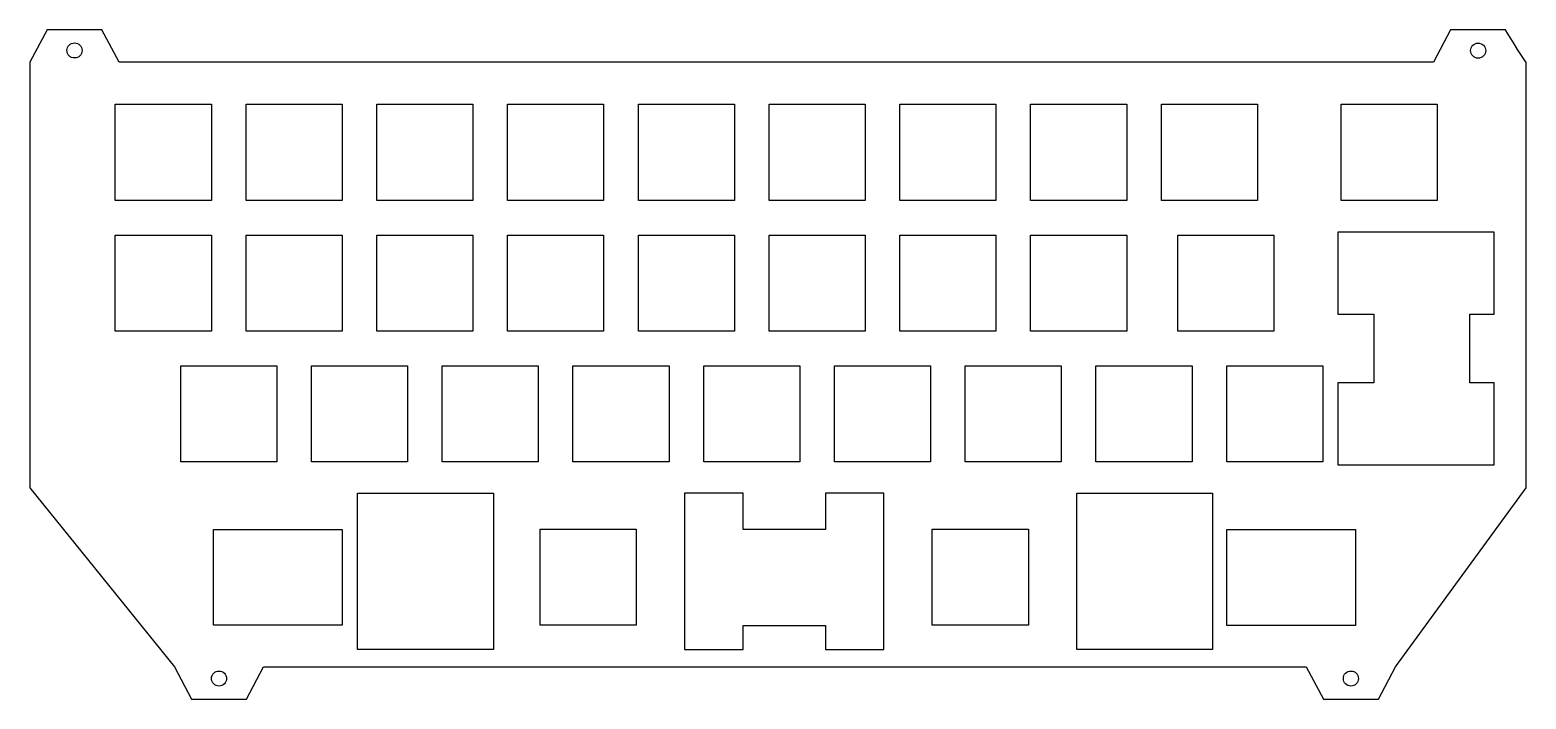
# Model space of a CAD drawing. Extents: x 1 to 219, y 0 to 98.
import ezdxf

# ---------------------------------------------------------------- set-up
doc = ezdxf.new("R2010")
doc.units = 0
doc.layers.add('Plate_Outline', color=7, linetype='CONTINUOUS')

msp = doc.modelspace()

# ---------------------------------------------------------------- linework, layer by layer
at = {"layer": 'Plate_Outline', "color": 3}
for points in [[(3.600004, 97.861184), (1.099898, 93.165107), (1.099951, 31.161145), (22.148895, 5.096072), (24.649001, 0.400192), (32.648894, 0.400251), (35.149, 5.096133), (187.054884, 5.096072), (189.554988, 0.400192), (197.554884, 0.400192), (200.054987, 5.096072), (219.072933, 31.158563), (219.072933, 93.134618)], [(216.088632, 97.861184), (208.073237, 97.861184), (205.588633, 93.165107), (14.100004, 93.165107), (11.599898, 97.861184), (3.600004, 97.861184)]]:
    msp.add_lwpolyline(points, dxfattribs=at)
for points in [[(7.59988, 95.973013)], [(212.088413, 95.942524)], [(13.53905, 87.029975), (27.536989, 87.029975), (27.536989, 73.032036), (13.53905, 73.032036)], [(32.589045, 87.029975), (46.586984, 87.029975), (46.586984, 73.032036), (32.589045, 73.032036)], [(51.639041, 87.029975), (65.63698, 87.029975), (65.63698, 73.032036), (51.639041, 73.032036)], [(70.689045, 87.029975), (84.686983, 87.029975), (84.686983, 73.032036), (70.689045, 73.032036)], [(89.739043, 87.029975), (103.736981, 87.029975), (103.736981, 73.032036), (89.739043, 73.032036)], [(108.789052, 87.029975), (122.78699, 87.029975), (122.78699, 73.032036), (108.789052, 73.032036)], [(127.83905, 87.029975), (141.836988, 87.029975), (141.836988, 73.032036), (127.83905, 73.032036)], [(146.889037, 87.029975), (160.886976, 87.029975), (160.886976, 73.032036), (146.889037, 73.032036)], [(165.939036, 87.029975), (179.936974, 87.029975), (179.936974, 73.032036), (165.939036, 73.032036)], [(192.131505, 87.029975), (206.131984, 87.029975), (206.131984, 73.032036), (192.131505, 73.032036)], [(13.53905, 67.979976), (27.536989, 67.979976), (27.536989, 53.982038), (13.53905, 53.982038)], [(32.589045, 67.979976), (46.586984, 67.979976), (46.586984, 53.982038), (32.589045, 53.982038)], [(51.639041, 67.979976), (65.63698, 67.979976), (65.63698, 53.982038), (51.639041, 53.982038)], [(70.689045, 67.979976), (84.686983, 67.979976), (84.686983, 53.982038), (70.689045, 53.982038)], [(89.739043, 67.979976), (103.736981, 67.979976), (103.736981, 53.982038), (89.739043, 53.982038)], [(108.789052, 67.979976), (122.78699, 67.979976), (122.78699, 53.982038), (108.789052, 53.982038)], [(127.83905, 67.979976), (141.836988, 67.979976), (141.836988, 53.982038), (127.83905, 53.982038)], [(146.889037, 67.979976), (160.886976, 67.979976), (160.886976, 53.982038), (146.889037, 53.982038)], [(168.319007, 67.979976), (182.319486, 67.979976), (182.319486, 53.982038), (168.319007, 53.982038)], [(191.652935, 68.386186), (191.652935, 56.454188), (196.901873, 56.454188), (196.901873, 46.456188), (191.652935, 46.456188), (191.652935, 34.523189), (214.410933, 34.523189), (214.410933, 46.456188), (210.899468, 46.456188), (210.899468, 56.454188), (214.410933, 56.454188), (214.410933, 68.386186)], [(23.064046, 48.929981), (37.061985, 48.929981), (37.061985, 34.932042), (23.064046, 34.932042)], [(42.114045, 48.929981), (56.111983, 48.929981), (56.111983, 34.932042), (42.114045, 34.932042)], [(61.164051, 48.929981), (75.161989, 48.929981), (75.161989, 34.932042), (61.164051, 34.932042)], [(80.214044, 48.929981), (94.211982, 48.929981), (94.211982, 34.932042), (80.214044, 34.932042)], [(99.264042, 48.929981), (113.261981, 48.929981), (113.261981, 34.932042), (99.264042, 34.932042)], [(118.31404, 48.929981), (132.311979, 48.929981), (132.311979, 34.932042), (118.31404, 34.932042)], [(137.364038, 48.929981), (151.361977, 48.929981), (151.361977, 34.932042), (137.364038, 34.932042)], [(156.414047, 48.929981), (170.411986, 48.929981), (170.411986, 34.932042), (156.414047, 34.932042)], [(175.464045, 48.929981), (189.461984, 48.929981), (189.461984, 34.932042), (175.464045, 34.932042)], [(48.823946, 30.404191), (68.615944, 30.404191), (68.615944, 7.60819), (48.823946, 7.60819)], [(96.469944, 30.404191), (96.469944, 7.60819), (105.026941, 7.60819), (105.026941, 11.119478), (117.024943, 11.119478), (117.024943, 7.60819), (125.507941, 7.60819), (125.507941, 30.404191), (117.024943, 30.404191), (117.024943, 25.117586), (105.026941, 25.117586), (105.026941, 30.404191)], [(153.619939, 30.404191), (173.411937, 30.404191), (173.411937, 7.60819), (153.619939, 7.60819)], [(27.826549, 25.117478), (46.586987, 25.117478), (46.586987, 11.157639), (27.826549, 11.157639)], [(75.413447, 25.15558), (89.411383, 25.15558), (89.411383, 11.157642), (75.413447, 11.157642)], [(132.563439, 25.15558), (146.561377, 25.15558), (146.561377, 11.157642), (132.563439, 11.157642)], [(175.464045, 25.104783), (194.224483, 25.104783), (194.224483, 11.119544), (175.464045, 11.119544)], [(28.649498, 4.488166)], [(193.555174, 4.488166)]]:
    msp.add_lwpolyline(points, close=True, dxfattribs=at)
for points in [[(6.500009, 94.873013), (6.500046, 95.480511), (6.992453, 95.972976), (7.59988, 95.973013)], [(7.59988, 95.973013), (8.207407, 95.973118), (8.699972, 95.480612), (8.700009, 94.873013)], [(210.988283, 94.842524), (210.988323, 95.450123), (211.480883, 95.94263), (212.088413, 95.942524)], [(212.088413, 95.942524), (212.695843, 95.942486), (213.188243, 95.450022), (213.188283, 94.842524)], [(219.072933, 93.134618), (219.072933, 93.134618), (216.748934, 96.613165), (216.088632, 97.861184)], [(7.59988, 93.773013), (6.992453, 93.77305), (6.500046, 94.265515), (6.500009, 94.873013)], [(8.700009, 94.873013), (8.699972, 94.265414), (8.207407, 93.772908), (7.59988, 93.773013)], [(212.088413, 93.742524), (211.480883, 93.742418), (210.988323, 94.234925), (210.988283, 94.842524)], [(213.188283, 94.842524), (213.188243, 94.235027), (212.695843, 93.742562), (212.088413, 93.742524)], [(27.549369, 3.388166), (27.549406, 3.995765), (28.041971, 4.488272), (28.649498, 4.488166)], [(28.649498, 4.488166), (29.256925, 4.488129), (29.749331, 3.995664), (29.749368, 3.388166)], [(192.455054, 3.388166), (192.455094, 3.995765), (192.947654, 4.488272), (193.555174, 4.488166)], [(193.555174, 4.488166), (194.162604, 4.488129), (194.655014, 3.995664), (194.655044, 3.388166)], [(28.649498, 2.288166), (28.041971, 2.288061), (27.549406, 2.780568), (27.549369, 3.388166)], [(29.749368, 3.388166), (29.749331, 2.780668), (29.256925, 2.288204), (28.649498, 2.288166)], [(193.555174, 2.288166), (192.947654, 2.288061), (192.455094, 2.780568), (192.455054, 3.388166)], [(194.655044, 3.388166), (194.655014, 2.780668), (194.162604, 2.288204), (193.555174, 2.288166)]]:
    msp.add_open_spline(points, degree=3, dxfattribs=at)

doc.saveas('drawing.dxf')
